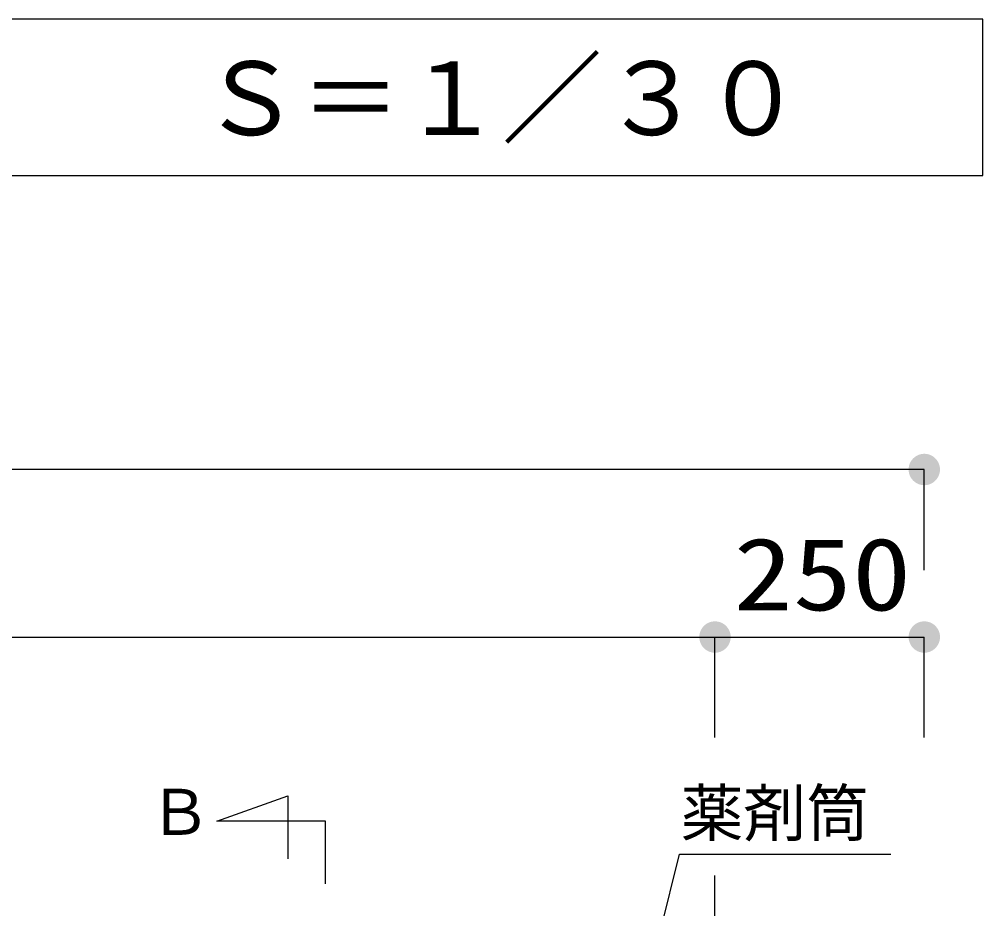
# Model space of a CAD drawing. Units: millimetres, scale not verified. Extents: x -8093 to 8093, y -5792 to 5792.
# Drawn here: x -4961 to -3811, y 1522 to 2584 of the extents above; entities that cross this region are included whole.
import ezdxf
from ezdxf.enums import TextEntityAlignment as Align

# ---------------------------------------------------------------- set-up
doc = ezdxf.new("R2010")
doc.units = ezdxf.units.MM
doc.header["$LTSCALE"] = 30
doc.linetypes.add('CHAIN1', pattern=[8, 5, -1, 1, -1])
for name, color, linetype, lineweight in [('0-1_00クル-フ-0躯体', 3, 'Continuous', 25), ('0-3_00クル-フ-1機器', 2, 'Continuous', 25), ('0-4_00クル-フ-6寸法', 132, 'Continuous', 25)]:
    doc.layers.add(name, color=color, linetype=linetype, lineweight=lineweight)
doc.styles.add('ＭＳ ゴシック', font='')
doc.styles.get('ＭＳ ゴシック').set_extended_font_data('MS Gothic')

msp = doc.modelspace()

# ---------------------------------------------------------------- linework, layer by layer
at = {"layer": '0-1_00クル-フ-0躯体', "color": 4}
for p, q in [((-4413.41, 619.62), (-4172.78, 1587.7)), ((-4172.78, 1587.7), (-3920.31, 1587.7))]:
    msp.add_line(p, q, dxfattribs=at)
at = {"layer": '0-1_00クル-フ-0躯体'}
msp.add_lwpolyline([(-3810.64, 2397.9), (-3810.64, 2584.21), (-5839.97, 2584.21), (-5839.97, 2397.9)], close=True, dxfattribs=at)
msp.add_lwpolyline([(-4595.49, 1552), (-4595.49, 1627), (-4725.49, 1627), (-4640.49, 1657), (-4640.49, 1582)], dxfattribs=at)
at = {"layer": '0-3_00クル-フ-1機器', "linetype": 'CHAIN1'}
msp.add_line((-4130.41, 1172), (-4130.41, 1572), dxfattribs=at)
at = {"layer": '0-4_00クル-フ-6寸法', "color": 4}
for p, q in [((-3880.41, 2046.74), (-6370.41, 2046.74)), ((-3880.41, 1926.74), (-3880.41, 2046.74)), ((-6120.41, 1846.74), (-4130.41, 1846.74)), ((-4130.41, 1726.74), (-4130.41, 1846.74)), ((-4130.41, 1726.74), (-4130.41, 1846.74)), ((-4130.41, 1846.74), (-3880.41, 1846.74)), ((-3880.41, 1726.74), (-3880.41, 1846.74))]:
    msp.add_line(p, q, dxfattribs=at)
at = {"layer": '0-4_00クル-フ-6寸法'}
for points in [[(-3880.41, 2046.74), (-3894.07, 2059.57), (-3892.36, 2061.19)], [(-3880.41, 2046.74), (-3892.36, 2061.19), (-3890.45, 2062.57)], [(-3880.41, 2046.74), (-3890.45, 2062.57), (-3888.39, 2063.7)], [(-3880.41, 2046.74), (-3888.39, 2063.7), (-3886.2, 2064.57)], [(-3880.41, 2046.74), (-3886.2, 2064.57), (-3883.92, 2065.16)], [(-3880.41, 2046.74), (-3883.92, 2065.16), (-3881.58, 2065.45)], [(-3880.41, 2046.74), (-3881.58, 2065.45), (-3879.23, 2065.45)], [(-3880.41, 2046.74), (-3879.23, 2065.45), (-3876.89, 2065.16)], [(-3880.41, 2046.74), (-3876.89, 2065.16), (-3874.61, 2064.57)], [(-3880.41, 2046.74), (-3874.61, 2064.57), (-3872.42, 2063.7)], [(-3880.41, 2046.74), (-3872.42, 2063.7), (-3870.36, 2062.57)], [(-3880.41, 2046.74), (-3870.36, 2062.57), (-3868.45, 2061.19)], [(-3880.41, 2046.74), (-3868.45, 2061.19), (-3866.74, 2059.57)], [(-3880.41, 2046.74), (-3899.16, 2046.74), (-3899.01, 2049.09)], [(-3880.41, 2046.74), (-3899.01, 2049.09), (-3898.57, 2051.4)], [(-3880.41, 2046.74), (-3898.57, 2051.4), (-3897.84, 2053.64)], [(-3880.41, 2046.74), (-3897.84, 2053.64), (-3896.84, 2055.77)], [(-3880.41, 2046.74), (-3896.84, 2055.77), (-3895.58, 2057.76)], [(-3880.41, 2046.74), (-3895.58, 2057.76), (-3894.07, 2059.57)], [(-3880.41, 2046.74), (-3866.74, 2059.57), (-3865.24, 2057.76)], [(-3880.41, 2046.74), (-3865.24, 2057.76), (-3863.98, 2055.77)], [(-3880.41, 2046.74), (-3863.98, 2055.77), (-3862.97, 2053.64)], [(-3880.41, 2046.74), (-3862.97, 2053.64), (-3862.25, 2051.4)], [(-3880.41, 2046.74), (-3862.25, 2051.4), (-3861.8, 2049.09)], [(-3880.41, 2046.74), (-3861.8, 2049.09), (-3861.66, 2046.74)], [(-3880.41, 2046.74), (-3899.01, 2044.39), (-3899.16, 2046.74)], [(-3880.41, 2046.74), (-3898.57, 2042.08), (-3899.01, 2044.39)], [(-3880.41, 2046.74), (-3897.84, 2039.84), (-3898.57, 2042.08)], [(-3880.41, 2046.74), (-3896.84, 2037.71), (-3897.84, 2039.84)], [(-3880.41, 2046.74), (-3895.58, 2035.72), (-3896.84, 2037.71)], [(-3880.41, 2046.74), (-3894.07, 2033.9), (-3895.58, 2035.72)], [(-3880.41, 2046.74), (-3892.36, 2032.29), (-3894.07, 2033.9)], [(-3880.41, 2046.74), (-3890.45, 2030.91), (-3892.36, 2032.29)], [(-3880.41, 2046.74), (-3888.39, 2029.77), (-3890.45, 2030.91)], [(-3880.41, 2046.74), (-3886.2, 2028.91), (-3888.39, 2029.77)], [(-3880.41, 2046.74), (-3883.92, 2028.32), (-3886.2, 2028.91)], [(-3880.41, 2046.74), (-3881.58, 2028.03), (-3883.92, 2028.32)], [(-3880.41, 2046.74), (-3879.23, 2028.03), (-3881.58, 2028.03)], [(-3880.41, 2046.74), (-3876.89, 2028.32), (-3879.23, 2028.03)], [(-3880.41, 2046.74), (-3874.61, 2028.91), (-3876.89, 2028.32)], [(-3880.41, 2046.74), (-3872.42, 2029.77), (-3874.61, 2028.91)], [(-3880.41, 2046.74), (-3870.36, 2030.91), (-3872.42, 2029.77)], [(-3880.41, 2046.74), (-3868.45, 2032.29), (-3870.36, 2030.91)], [(-3880.41, 2046.74), (-3866.74, 2033.9), (-3868.45, 2032.29)], [(-3880.41, 2046.74), (-3865.24, 2035.72), (-3866.74, 2033.9)], [(-3880.41, 2046.74), (-3863.98, 2037.71), (-3865.24, 2035.72)], [(-3880.41, 2046.74), (-3862.97, 2039.84), (-3863.98, 2037.71)], [(-3880.41, 2046.74), (-3862.25, 2042.08), (-3862.97, 2039.84)], [(-3880.41, 2046.74), (-3861.8, 2044.39), (-3862.25, 2042.08)], [(-3880.41, 2046.74), (-3861.66, 2046.74), (-3861.8, 2044.39)], [(-4130.41, 1846.74), (-4138.39, 1863.7), (-4136.2, 1864.57)], [(-4130.41, 1846.74), (-4138.39, 1863.7), (-4136.2, 1864.57)], [(-4130.41, 1846.74), (-4136.2, 1864.57), (-4133.92, 1865.16)], [(-4130.41, 1846.74), (-4136.2, 1864.57), (-4133.92, 1865.16)], [(-4130.41, 1846.74), (-4133.92, 1865.16), (-4131.58, 1865.45)], [(-4130.41, 1846.74), (-4133.92, 1865.16), (-4131.58, 1865.45)], [(-4130.41, 1846.74), (-4131.58, 1865.45), (-4129.23, 1865.45)], [(-4130.41, 1846.74), (-4131.58, 1865.45), (-4129.23, 1865.45)], [(-4130.41, 1846.74), (-4129.23, 1865.45), (-4126.89, 1865.16)], [(-4130.41, 1846.74), (-4129.23, 1865.45), (-4126.89, 1865.16)], [(-4130.41, 1846.74), (-4126.89, 1865.16), (-4124.61, 1864.57)], [(-4130.41, 1846.74), (-4126.89, 1865.16), (-4124.61, 1864.57)], [(-4130.41, 1846.74), (-4124.61, 1864.57), (-4122.42, 1863.7)], [(-4130.41, 1846.74), (-4124.61, 1864.57), (-4122.42, 1863.7)], [(-3880.41, 1846.74), (-3888.39, 1863.7), (-3886.2, 1864.57)], [(-3880.41, 1846.74), (-3886.2, 1864.57), (-3883.92, 1865.16)], [(-3880.41, 1846.74), (-3883.92, 1865.16), (-3881.58, 1865.45)], [(-3880.41, 1846.74), (-3881.58, 1865.45), (-3879.23, 1865.45)], [(-3880.41, 1846.74), (-3879.23, 1865.45), (-3876.89, 1865.16)], [(-3880.41, 1846.74), (-3876.89, 1865.16), (-3874.61, 1864.57)], [(-3880.41, 1846.74), (-3874.61, 1864.57), (-3872.42, 1863.7)], [(-4130.41, 1846.74), (-4148.57, 1851.4), (-4147.84, 1853.64)], [(-4130.41, 1846.74), (-4148.57, 1851.4), (-4147.84, 1853.64)], [(-4130.41, 1846.74), (-4147.84, 1853.64), (-4146.84, 1855.77)], [(-4130.41, 1846.74), (-4147.84, 1853.64), (-4146.84, 1855.77)], [(-4130.41, 1846.74), (-4146.84, 1855.77), (-4145.58, 1857.76)], [(-4130.41, 1846.74), (-4146.84, 1855.77), (-4145.58, 1857.76)], [(-4130.41, 1846.74), (-4145.58, 1857.76), (-4144.07, 1859.57)], [(-4130.41, 1846.74), (-4145.58, 1857.76), (-4144.07, 1859.57)], [(-4130.41, 1846.74), (-4144.07, 1859.57), (-4142.36, 1861.19)], [(-4130.41, 1846.74), (-4144.07, 1859.57), (-4142.36, 1861.19)], [(-4130.41, 1846.74), (-4142.36, 1861.19), (-4140.45, 1862.57)], [(-4130.41, 1846.74), (-4142.36, 1861.19), (-4140.45, 1862.57)], [(-4130.41, 1846.74), (-4140.45, 1862.57), (-4138.39, 1863.7)], [(-4130.41, 1846.74), (-4140.45, 1862.57), (-4138.39, 1863.7)], [(-4130.41, 1846.74), (-4122.42, 1863.7), (-4120.36, 1862.57)], [(-4130.41, 1846.74), (-4122.42, 1863.7), (-4120.36, 1862.57)], [(-4130.41, 1846.74), (-4120.36, 1862.57), (-4118.45, 1861.19)], [(-4130.41, 1846.74), (-4120.36, 1862.57), (-4118.45, 1861.19)], [(-4130.41, 1846.74), (-4118.45, 1861.19), (-4116.74, 1859.57)], [(-4130.41, 1846.74), (-4118.45, 1861.19), (-4116.74, 1859.57)], [(-4130.41, 1846.74), (-4116.74, 1859.57), (-4115.24, 1857.76)], [(-4130.41, 1846.74), (-4116.74, 1859.57), (-4115.24, 1857.76)], [(-4130.41, 1846.74), (-4115.24, 1857.76), (-4113.98, 1855.77)], [(-4130.41, 1846.74), (-4115.24, 1857.76), (-4113.98, 1855.77)], [(-4130.41, 1846.74), (-4113.98, 1855.77), (-4112.97, 1853.64)], [(-4130.41, 1846.74), (-4113.98, 1855.77), (-4112.97, 1853.64)], [(-4130.41, 1846.74), (-4112.97, 1853.64), (-4112.25, 1851.4)], [(-4130.41, 1846.74), (-4112.97, 1853.64), (-4112.25, 1851.4)], [(-3880.41, 1846.74), (-3898.57, 1851.4), (-3897.84, 1853.64)], [(-3880.41, 1846.74), (-3897.84, 1853.64), (-3896.84, 1855.77)], [(-3880.41, 1846.74), (-3896.84, 1855.77), (-3895.58, 1857.76)], [(-3880.41, 1846.74), (-3895.58, 1857.76), (-3894.07, 1859.57)], [(-3880.41, 1846.74), (-3894.07, 1859.57), (-3892.36, 1861.19)], [(-3880.41, 1846.74), (-3892.36, 1861.19), (-3890.45, 1862.57)], [(-3880.41, 1846.74), (-3890.45, 1862.57), (-3888.39, 1863.7)], [(-3880.41, 1846.74), (-3872.42, 1863.7), (-3870.36, 1862.57)], [(-3880.41, 1846.74), (-3870.36, 1862.57), (-3868.45, 1861.19)], [(-3880.41, 1846.74), (-3868.45, 1861.19), (-3866.74, 1859.57)], [(-3880.41, 1846.74), (-3866.74, 1859.57), (-3865.24, 1857.76)], [(-3880.41, 1846.74), (-3865.24, 1857.76), (-3863.98, 1855.77)], [(-3880.41, 1846.74), (-3863.98, 1855.77), (-3862.97, 1853.64)], [(-3880.41, 1846.74), (-3862.97, 1853.64), (-3862.25, 1851.4)], [(-4130.41, 1846.74), (-4149.16, 1846.74), (-4149.01, 1849.09)], [(-4130.41, 1846.74), (-4149.16, 1846.74), (-4149.01, 1849.09)], [(-4130.41, 1846.74), (-4149.01, 1844.39), (-4149.16, 1846.74)], [(-4130.41, 1846.74), (-4149.01, 1844.39), (-4149.16, 1846.74)], [(-4130.41, 1846.74), (-4149.01, 1849.09), (-4148.57, 1851.4)], [(-4130.41, 1846.74), (-4149.01, 1849.09), (-4148.57, 1851.4)], [(-4130.41, 1846.74), (-4148.57, 1842.08), (-4149.01, 1844.39)], [(-4130.41, 1846.74), (-4148.57, 1842.08), (-4149.01, 1844.39)], [(-4130.41, 1846.74), (-4147.84, 1839.84), (-4148.57, 1842.08)], [(-4130.41, 1846.74), (-4147.84, 1839.84), (-4148.57, 1842.08)], [(-4130.41, 1846.74), (-4146.84, 1837.71), (-4147.84, 1839.84)], [(-4130.41, 1846.74), (-4146.84, 1837.71), (-4147.84, 1839.84)], [(-4130.41, 1846.74), (-4145.58, 1835.72), (-4146.84, 1837.71)], [(-4130.41, 1846.74), (-4145.58, 1835.72), (-4146.84, 1837.71)], [(-4130.41, 1846.74), (-4144.07, 1833.9), (-4145.58, 1835.72)], [(-4130.41, 1846.74), (-4144.07, 1833.9), (-4145.58, 1835.72)], [(-4130.41, 1846.74), (-4142.36, 1832.29), (-4144.07, 1833.9)], [(-4130.41, 1846.74), (-4142.36, 1832.29), (-4144.07, 1833.9)], [(-4130.41, 1846.74), (-4140.45, 1830.91), (-4142.36, 1832.29)], [(-4130.41, 1846.74), (-4140.45, 1830.91), (-4142.36, 1832.29)], [(-4130.41, 1846.74), (-4138.39, 1829.77), (-4140.45, 1830.91)], [(-4130.41, 1846.74), (-4138.39, 1829.77), (-4140.45, 1830.91)], [(-4130.41, 1846.74), (-4136.2, 1828.91), (-4138.39, 1829.77)], [(-4130.41, 1846.74), (-4136.2, 1828.91), (-4138.39, 1829.77)], [(-4130.41, 1846.74), (-4133.92, 1828.32), (-4136.2, 1828.91)], [(-4130.41, 1846.74), (-4133.92, 1828.32), (-4136.2, 1828.91)], [(-4130.41, 1846.74), (-4131.58, 1828.03), (-4133.92, 1828.32)], [(-4130.41, 1846.74), (-4131.58, 1828.03), (-4133.92, 1828.32)], [(-4130.41, 1846.74), (-4129.23, 1828.03), (-4131.58, 1828.03)], [(-4130.41, 1846.74), (-4129.23, 1828.03), (-4131.58, 1828.03)], [(-4130.41, 1846.74), (-4112.25, 1851.4), (-4111.8, 1849.09)], [(-4130.41, 1846.74), (-4112.25, 1851.4), (-4111.8, 1849.09)], [(-4130.41, 1846.74), (-4111.8, 1849.09), (-4111.66, 1846.74)], [(-4130.41, 1846.74), (-4111.8, 1849.09), (-4111.66, 1846.74)], [(-4130.41, 1846.74), (-4126.89, 1828.32), (-4129.23, 1828.03)], [(-4130.41, 1846.74), (-4124.61, 1828.91), (-4126.89, 1828.32)], [(-4130.41, 1846.74), (-4122.42, 1829.77), (-4124.61, 1828.91)], [(-4130.41, 1846.74), (-4120.36, 1830.91), (-4122.42, 1829.77)], [(-4130.41, 1846.74), (-4118.45, 1832.29), (-4120.36, 1830.91)], [(-4130.41, 1846.74), (-4116.74, 1833.9), (-4118.45, 1832.29)], [(-4130.41, 1846.74), (-4115.24, 1835.72), (-4116.74, 1833.9)], [(-4130.41, 1846.74), (-4113.98, 1837.71), (-4115.24, 1835.72)], [(-4130.41, 1846.74), (-4112.97, 1839.84), (-4113.98, 1837.71)], [(-4130.41, 1846.74), (-4112.25, 1842.08), (-4112.97, 1839.84)], [(-4130.41, 1846.74), (-4111.8, 1844.39), (-4112.25, 1842.08)], [(-4130.41, 1846.74), (-4111.66, 1846.74), (-4111.8, 1844.39)], [(-4130.41, 1846.74), (-4126.89, 1828.32), (-4129.23, 1828.03)], [(-4130.41, 1846.74), (-4124.61, 1828.91), (-4126.89, 1828.32)], [(-4130.41, 1846.74), (-4122.42, 1829.77), (-4124.61, 1828.91)], [(-4130.41, 1846.74), (-4120.36, 1830.91), (-4122.42, 1829.77)], [(-4130.41, 1846.74), (-4118.45, 1832.29), (-4120.36, 1830.91)], [(-4130.41, 1846.74), (-4116.74, 1833.9), (-4118.45, 1832.29)], [(-4130.41, 1846.74), (-4115.24, 1835.72), (-4116.74, 1833.9)], [(-4130.41, 1846.74), (-4113.98, 1837.71), (-4115.24, 1835.72)], [(-4130.41, 1846.74), (-4112.97, 1839.84), (-4113.98, 1837.71)], [(-4130.41, 1846.74), (-4112.25, 1842.08), (-4112.97, 1839.84)], [(-4130.41, 1846.74), (-4111.8, 1844.39), (-4112.25, 1842.08)], [(-4130.41, 1846.74), (-4111.66, 1846.74), (-4111.8, 1844.39)], [(-3880.41, 1846.74), (-3899.16, 1846.74), (-3899.01, 1849.09)], [(-3880.41, 1846.74), (-3899.01, 1844.39), (-3899.16, 1846.74)], [(-3880.41, 1846.74), (-3899.01, 1849.09), (-3898.57, 1851.4)], [(-3880.41, 1846.74), (-3898.57, 1842.08), (-3899.01, 1844.39)], [(-3880.41, 1846.74), (-3897.84, 1839.84), (-3898.57, 1842.08)], [(-3880.41, 1846.74), (-3896.84, 1837.71), (-3897.84, 1839.84)], [(-3880.41, 1846.74), (-3895.58, 1835.72), (-3896.84, 1837.71)], [(-3880.41, 1846.74), (-3894.07, 1833.9), (-3895.58, 1835.72)], [(-3880.41, 1846.74), (-3892.36, 1832.29), (-3894.07, 1833.9)], [(-3880.41, 1846.74), (-3890.45, 1830.91), (-3892.36, 1832.29)], [(-3880.41, 1846.74), (-3888.39, 1829.77), (-3890.45, 1830.91)], [(-3880.41, 1846.74), (-3886.2, 1828.91), (-3888.39, 1829.77)], [(-3880.41, 1846.74), (-3883.92, 1828.32), (-3886.2, 1828.91)], [(-3880.41, 1846.74), (-3881.58, 1828.03), (-3883.92, 1828.32)], [(-3880.41, 1846.74), (-3879.23, 1828.03), (-3881.58, 1828.03)], [(-3880.41, 1846.74), (-3862.25, 1851.4), (-3861.8, 1849.09)], [(-3880.41, 1846.74), (-3861.8, 1849.09), (-3861.66, 1846.74)], [(-3880.41, 1846.74), (-3876.89, 1828.32), (-3879.23, 1828.03)], [(-3880.41, 1846.74), (-3874.61, 1828.91), (-3876.89, 1828.32)], [(-3880.41, 1846.74), (-3872.42, 1829.77), (-3874.61, 1828.91)], [(-3880.41, 1846.74), (-3870.36, 1830.91), (-3872.42, 1829.77)], [(-3880.41, 1846.74), (-3868.45, 1832.29), (-3870.36, 1830.91)], [(-3880.41, 1846.74), (-3866.74, 1833.9), (-3868.45, 1832.29)], [(-3880.41, 1846.74), (-3865.24, 1835.72), (-3866.74, 1833.9)], [(-3880.41, 1846.74), (-3863.98, 1837.71), (-3865.24, 1835.72)], [(-3880.41, 1846.74), (-3862.97, 1839.84), (-3863.98, 1837.71)], [(-3880.41, 1846.74), (-3862.25, 1842.08), (-3862.97, 1839.84)], [(-3880.41, 1846.74), (-3861.8, 1844.39), (-3862.25, 1842.08)], [(-3880.41, 1846.74), (-3861.66, 1846.74), (-3861.8, 1844.39)]]:
    msp.add_solid(points, dxfattribs=at)

# ---------------------------------------------------------------- texts
at = {"layer": '0-1_00クル-フ-0躯体', "color": 4, "style": 'ＭＳ ゴシック'}
for s, height, p in [('Ｓ＝１／３０', 87.98, (-4745.17, 2419.6)), ('薬剤筒', 54.99, (-4171.48, 1592.64)), ('Ｂ', 54.99, (-4806.93, 1594.02))]:
    msp.add_text(s, height=height, dxfattribs=at).set_placement(p, align=Align.BOTTOM_LEFT)
at = {"layer": '0-4_00クル-フ-6寸法', "color": 3, "style": 'ＭＳ ゴシック', "width": 1.2}
msp.add_text('250', height=86.66, dxfattribs=at).set_placement((-4108.26, 1852.58), align=Align.BOTTOM_LEFT)

doc.saveas('drawing.dxf')
